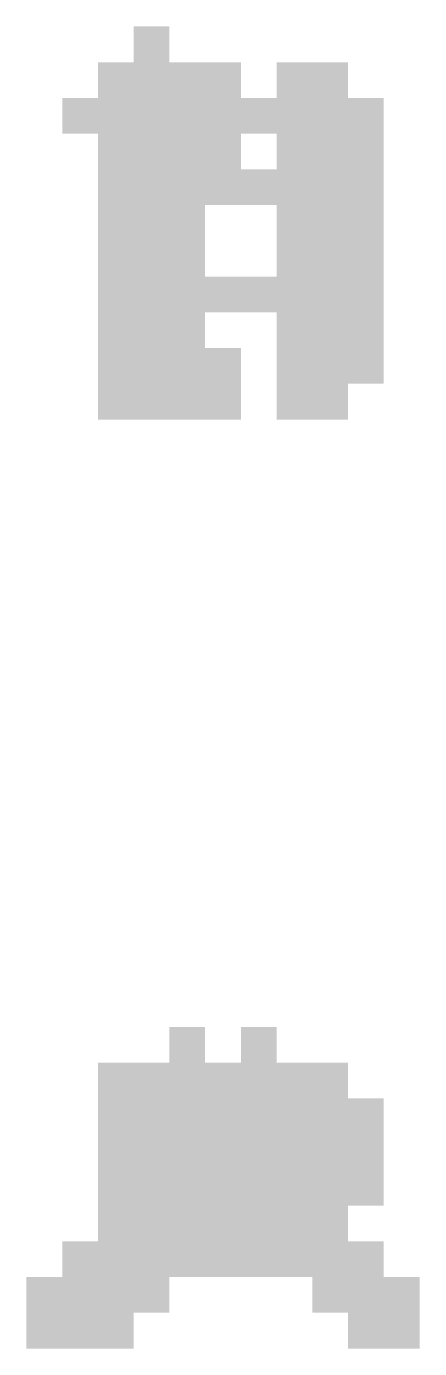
# Model space of a CAD drawing. Header units: metres. Extents: x -0.2 to 72.6, y -0.2 to 14.2.
# Drawn here: x 28.75 to 30.95, y -0.2 to 7.2 of the extents above; entities that cross this region are included whole.
import ezdxf

# ---------------------------------------------------------------- set-up
doc = ezdxf.new("R2010")
doc.units = ezdxf.units.M

msp = doc.modelspace()

# ---------------------------------------------------------------- hatches: boundary and pattern name
at = {"true_color": 0xff0000}
h = msp.add_hatch(color=7, dxfattribs=at)
h.dxf.hatch_style = 1
h.paths.add_polyline_path([(29.35, 7), (29.55, 7), (29.55, 7.2), (29.35, 7.2)])
h = msp.add_hatch(color=7, dxfattribs=at)
h.dxf.hatch_style = 1
h.paths.add_polyline_path([(29.15, 6.8), (29.35, 6.8), (29.35, 7), (29.15, 7)])
h = msp.add_hatch(color=7, dxfattribs=at)
h.dxf.hatch_style = 1
h.paths.add_polyline_path([(29.35, 6.8), (29.55, 6.8), (29.55, 7), (29.35, 7)])
h = msp.add_hatch(color=7, dxfattribs=at)
h.dxf.hatch_style = 1
h.paths.add_polyline_path([(29.55, 6.8), (29.75, 6.8), (29.75, 7), (29.55, 7)])
h = msp.add_hatch(color=7, dxfattribs=at)
h.dxf.hatch_style = 1
h.paths.add_polyline_path([(29.75, 6.8), (29.95, 6.8), (29.95, 7), (29.75, 7)])
h = msp.add_hatch(color=7, dxfattribs=at)
h.dxf.hatch_style = 1
h.paths.add_polyline_path([(30.15, 6.8), (30.35, 6.8), (30.35, 7), (30.15, 7)])
h = msp.add_hatch(color=7, dxfattribs=at)
h.dxf.hatch_style = 1
h.paths.add_polyline_path([(30.35, 6.8), (30.55, 6.8), (30.55, 7), (30.35, 7)])
h = msp.add_hatch(color=7, dxfattribs=at)
h.dxf.hatch_style = 1
h.paths.add_polyline_path([(28.95, 6.6), (29.15, 6.6), (29.15, 6.8), (28.95, 6.8)])
h = msp.add_hatch(color=7, dxfattribs=at)
h.dxf.hatch_style = 1
h.paths.add_polyline_path([(29.15, 6.6), (29.35, 6.6), (29.35, 6.8), (29.15, 6.8)])
h = msp.add_hatch(color=7, dxfattribs=at)
h.dxf.hatch_style = 1
h.paths.add_polyline_path([(29.35, 6.6), (29.55, 6.6), (29.55, 6.8), (29.35, 6.8)])
h = msp.add_hatch(color=7, dxfattribs=at)
h.dxf.hatch_style = 1
h.paths.add_polyline_path([(29.55, 6.6), (29.75, 6.6), (29.75, 6.8), (29.55, 6.8)])
h = msp.add_hatch(color=7, dxfattribs=at)
h.dxf.hatch_style = 1
h.paths.add_polyline_path([(29.75, 6.6), (29.95, 6.6), (29.95, 6.8), (29.75, 6.8)])
h = msp.add_hatch(color=7, dxfattribs=at)
h.dxf.hatch_style = 1
h.paths.add_polyline_path([(29.95, 6.6), (30.15, 6.6), (30.15, 6.8), (29.95, 6.8)])
h = msp.add_hatch(color=7, dxfattribs=at)
h.dxf.hatch_style = 1
h.paths.add_polyline_path([(30.15, 6.6), (30.35, 6.6), (30.35, 6.8), (30.15, 6.8)])
h = msp.add_hatch(color=7, dxfattribs=at)
h.dxf.hatch_style = 1
h.paths.add_polyline_path([(30.35, 6.6), (30.55, 6.6), (30.55, 6.8), (30.35, 6.8)])
h = msp.add_hatch(color=7, dxfattribs=at)
h.dxf.hatch_style = 1
h.paths.add_polyline_path([(30.55, 6.6), (30.75, 6.6), (30.75, 6.8), (30.55, 6.8)])
h = msp.add_hatch(color=7, dxfattribs=at)
h.dxf.hatch_style = 1
h.paths.add_polyline_path([(29.15, 6.4), (29.35, 6.4), (29.35, 6.6), (29.15, 6.6)])
at = {"true_color": 0x00ff00}
h = msp.add_hatch(color=7, dxfattribs=at)
h.dxf.hatch_style = 1
h.paths.add_polyline_path([(29.35, 6.4), (29.55, 6.4), (29.55, 6.6), (29.35, 6.6)])
h = msp.add_hatch(color=7, dxfattribs=at)
h.dxf.hatch_style = 1
h.paths.add_polyline_path([(29.55, 6.4), (29.75, 6.4), (29.75, 6.6), (29.55, 6.6)])
at = {"true_color": 0xff0000}
h = msp.add_hatch(color=7, dxfattribs=at)
h.dxf.hatch_style = 1
h.paths.add_polyline_path([(29.75, 6.4), (29.95, 6.4), (29.95, 6.6), (29.75, 6.6)])
at = {"true_color": 0x00ff00}
h = msp.add_hatch(color=7, dxfattribs=at)
h.dxf.hatch_style = 1
h.paths.add_polyline_path([(30.15, 6.4), (30.35, 6.4), (30.35, 6.6), (30.15, 6.6)])
h = msp.add_hatch(color=7, dxfattribs=at)
h.dxf.hatch_style = 1
h.paths.add_polyline_path([(30.35, 6.4), (30.55, 6.4), (30.55, 6.6), (30.35, 6.6)])
at = {"true_color": 0xff0000}
h = msp.add_hatch(color=7, dxfattribs=at)
h.dxf.hatch_style = 1
h.paths.add_polyline_path([(30.55, 6.4), (30.75, 6.4), (30.75, 6.6), (30.55, 6.6)])
h = msp.add_hatch(color=7, dxfattribs=at)
h.dxf.hatch_style = 1
h.paths.add_polyline_path([(29.15, 6.2), (29.35, 6.2), (29.35, 6.4), (29.15, 6.4)])
at = {"true_color": 0x00ff00}
h = msp.add_hatch(color=7, dxfattribs=at)
h.dxf.hatch_style = 1
h.paths.add_polyline_path([(29.35, 6.2), (29.55, 6.2), (29.55, 6.4), (29.35, 6.4)])
at = {"true_color": 0x0000ff}
h = msp.add_hatch(color=7, dxfattribs=at)
h.dxf.hatch_style = 1
h.paths.add_polyline_path([(29.55, 6.2), (29.75, 6.2), (29.75, 6.4), (29.55, 6.4)])
at = {"true_color": 0xff0000}
h = msp.add_hatch(color=7, dxfattribs=at)
h.dxf.hatch_style = 1
h.paths.add_polyline_path([(29.75, 6.2), (29.95, 6.2), (29.95, 6.4), (29.75, 6.4)])
h = msp.add_hatch(color=7, dxfattribs=at)
h.dxf.hatch_style = 1
h.paths.add_polyline_path([(29.95, 6.2), (30.15, 6.2), (30.15, 6.4), (29.95, 6.4)])
at = {"true_color": 0x00ff00}
h = msp.add_hatch(color=7, dxfattribs=at)
h.dxf.hatch_style = 1
h.paths.add_polyline_path([(30.15, 6.2), (30.35, 6.2), (30.35, 6.4), (30.15, 6.4)])
at = {"true_color": 0xff0000}
h = msp.add_hatch(color=7, dxfattribs=at)
h.dxf.hatch_style = 1
h.paths.add_polyline_path([(30.35, 6.2), (30.55, 6.2), (30.55, 6.4), (30.35, 6.4)])
h = msp.add_hatch(color=7, dxfattribs=at)
h.dxf.hatch_style = 1
h.paths.add_polyline_path([(30.55, 6.2), (30.75, 6.2), (30.75, 6.4), (30.55, 6.4)])
h = msp.add_hatch(color=7, dxfattribs=at)
h.dxf.hatch_style = 1
h.paths.add_polyline_path([(29.15, 6), (29.35, 6), (29.35, 6.2), (29.15, 6.2)])
h = msp.add_hatch(color=7, dxfattribs=at)
h.dxf.hatch_style = 1
h.paths.add_polyline_path([(29.35, 6), (29.55, 6), (29.55, 6.2), (29.35, 6.2)])
h = msp.add_hatch(color=7, dxfattribs=at)
h.dxf.hatch_style = 1
h.paths.add_polyline_path([(29.55, 6), (29.75, 6), (29.75, 6.2), (29.55, 6.2)])
h = msp.add_hatch(color=7, dxfattribs=at)
h.dxf.hatch_style = 1
h.paths.add_polyline_path([(30.15, 6), (30.35, 6), (30.35, 6.2), (30.15, 6.2)])
h = msp.add_hatch(color=7, dxfattribs=at)
h.dxf.hatch_style = 1
h.paths.add_polyline_path([(30.35, 6), (30.55, 6), (30.55, 6.2), (30.35, 6.2)])
h = msp.add_hatch(color=7, dxfattribs=at)
h.dxf.hatch_style = 1
h.paths.add_polyline_path([(30.55, 6), (30.75, 6), (30.75, 6.2), (30.55, 6.2)])
h = msp.add_hatch(color=7, dxfattribs=at)
h.dxf.hatch_style = 1
h.paths.add_polyline_path([(29.15, 5.8), (29.35, 5.8), (29.35, 6), (29.15, 6)])
h = msp.add_hatch(color=7, dxfattribs=at)
h.dxf.hatch_style = 1
h.paths.add_polyline_path([(29.35, 5.8), (29.55, 5.8), (29.55, 6), (29.35, 6)])
h = msp.add_hatch(color=7, dxfattribs=at)
h.dxf.hatch_style = 1
h.paths.add_polyline_path([(29.55, 5.8), (29.75, 5.8), (29.75, 6), (29.55, 6)])
h = msp.add_hatch(color=7, dxfattribs=at)
h.dxf.hatch_style = 1
h.paths.add_polyline_path([(30.15, 5.8), (30.35, 5.8), (30.35, 6), (30.15, 6)])
h = msp.add_hatch(color=7, dxfattribs=at)
h.dxf.hatch_style = 1
h.paths.add_polyline_path([(30.35, 5.8), (30.55, 5.8), (30.55, 6), (30.35, 6)])
h = msp.add_hatch(color=7, dxfattribs=at)
h.dxf.hatch_style = 1
h.paths.add_polyline_path([(30.55, 5.8), (30.75, 5.8), (30.75, 6), (30.55, 6)])
h = msp.add_hatch(color=7, dxfattribs=at)
h.dxf.hatch_style = 1
h.paths.add_polyline_path([(29.15, 5.6), (29.35, 5.6), (29.35, 5.8), (29.15, 5.8)])
at = {"true_color": 0x00ff00}
h = msp.add_hatch(color=7, dxfattribs=at)
h.dxf.hatch_style = 1
h.paths.add_polyline_path([(29.35, 5.6), (29.55, 5.6), (29.55, 5.8), (29.35, 5.8)])
h = msp.add_hatch(color=7, dxfattribs=at)
h.dxf.hatch_style = 1
h.paths.add_polyline_path([(29.55, 5.6), (29.75, 5.6), (29.75, 5.8), (29.55, 5.8)])
at = {"true_color": 0xff0000}
h = msp.add_hatch(color=7, dxfattribs=at)
h.dxf.hatch_style = 1
h.paths.add_polyline_path([(29.75, 5.6), (29.95, 5.6), (29.95, 5.8), (29.75, 5.8)])
h = msp.add_hatch(color=7, dxfattribs=at)
h.dxf.hatch_style = 1
h.paths.add_polyline_path([(29.95, 5.6), (30.15, 5.6), (30.15, 5.8), (29.95, 5.8)])
at = {"true_color": 0x00ff00}
h = msp.add_hatch(color=7, dxfattribs=at)
h.dxf.hatch_style = 1
h.paths.add_polyline_path([(30.15, 5.6), (30.35, 5.6), (30.35, 5.8), (30.15, 5.8)])
at = {"true_color": 0xff0000}
h = msp.add_hatch(color=7, dxfattribs=at)
h.dxf.hatch_style = 1
h.paths.add_polyline_path([(30.35, 5.6), (30.55, 5.6), (30.55, 5.8), (30.35, 5.8)])
h = msp.add_hatch(color=7, dxfattribs=at)
h.dxf.hatch_style = 1
h.paths.add_polyline_path([(30.55, 5.6), (30.75, 5.6), (30.75, 5.8), (30.55, 5.8)])
h = msp.add_hatch(color=7, dxfattribs=at)
h.dxf.hatch_style = 1
h.paths.add_polyline_path([(29.15, 5.4), (29.35, 5.4), (29.35, 5.6), (29.15, 5.6)])
at = {"true_color": 0x00ff00}
h = msp.add_hatch(color=7, dxfattribs=at)
h.dxf.hatch_style = 1
h.paths.add_polyline_path([(29.35, 5.4), (29.55, 5.4), (29.55, 5.6), (29.35, 5.6)])
h = msp.add_hatch(color=7, dxfattribs=at)
h.dxf.hatch_style = 1
h.paths.add_polyline_path([(29.55, 5.4), (29.75, 5.4), (29.75, 5.6), (29.55, 5.6)])
at = {"true_color": 0xff0000}
h = msp.add_hatch(color=7, dxfattribs=at)
h.dxf.hatch_style = 1
h.paths.add_polyline_path([(30.15, 5.4), (30.35, 5.4), (30.35, 5.6), (30.15, 5.6)])
at = {"true_color": 0x00ff00}
h = msp.add_hatch(color=7, dxfattribs=at)
h.dxf.hatch_style = 1
h.paths.add_polyline_path([(30.35, 5.4), (30.55, 5.4), (30.55, 5.6), (30.35, 5.6)])
at = {"true_color": 0xff0000}
h = msp.add_hatch(color=7, dxfattribs=at)
h.dxf.hatch_style = 1
h.paths.add_polyline_path([(30.55, 5.4), (30.75, 5.4), (30.75, 5.6), (30.55, 5.6)])
h = msp.add_hatch(color=7, dxfattribs=at)
h.dxf.hatch_style = 1
h.paths.add_polyline_path([(29.15, 5.2), (29.35, 5.2), (29.35, 5.4), (29.15, 5.4)])
h = msp.add_hatch(color=7, dxfattribs=at)
h.dxf.hatch_style = 1
h.paths.add_polyline_path([(29.35, 5.2), (29.55, 5.2), (29.55, 5.4), (29.35, 5.4)])
h = msp.add_hatch(color=7, dxfattribs=at)
h.dxf.hatch_style = 1
h.paths.add_polyline_path([(29.55, 5.2), (29.75, 5.2), (29.75, 5.4), (29.55, 5.4)])
h = msp.add_hatch(color=7, dxfattribs=at)
h.dxf.hatch_style = 1
h.paths.add_polyline_path([(29.75, 5.2), (29.95, 5.2), (29.95, 5.4), (29.75, 5.4)])
h = msp.add_hatch(color=7, dxfattribs=at)
h.dxf.hatch_style = 1
h.paths.add_polyline_path([(30.15, 5.2), (30.35, 5.2), (30.35, 5.4), (30.15, 5.4)])
h = msp.add_hatch(color=7, dxfattribs=at)
h.dxf.hatch_style = 1
h.paths.add_polyline_path([(30.35, 5.2), (30.55, 5.2), (30.55, 5.4), (30.35, 5.4)])
h = msp.add_hatch(color=7, dxfattribs=at)
h.dxf.hatch_style = 1
h.paths.add_polyline_path([(30.55, 5.2), (30.75, 5.2), (30.75, 5.4), (30.55, 5.4)])
h = msp.add_hatch(color=7, dxfattribs=at)
h.dxf.hatch_style = 1
h.paths.add_polyline_path([(29.15, 5), (29.35, 5), (29.35, 5.2), (29.15, 5.2)])
h = msp.add_hatch(color=7, dxfattribs=at)
h.dxf.hatch_style = 1
h.paths.add_polyline_path([(29.35, 5), (29.55, 5), (29.55, 5.2), (29.35, 5.2)])
h = msp.add_hatch(color=7, dxfattribs=at)
h.dxf.hatch_style = 1
h.paths.add_polyline_path([(29.55, 5), (29.75, 5), (29.75, 5.2), (29.55, 5.2)])
h = msp.add_hatch(color=7, dxfattribs=at)
h.dxf.hatch_style = 1
h.paths.add_polyline_path([(29.75, 5), (29.95, 5), (29.95, 5.2), (29.75, 5.2)])
h = msp.add_hatch(color=7, dxfattribs=at)
h.dxf.hatch_style = 1
h.paths.add_polyline_path([(30.15, 5), (30.35, 5), (30.35, 5.2), (30.15, 5.2)])
h = msp.add_hatch(color=7, dxfattribs=at)
h.dxf.hatch_style = 1
h.paths.add_polyline_path([(30.35, 5), (30.55, 5), (30.55, 5.2), (30.35, 5.2)])
h = msp.add_hatch(color=7, dxfattribs=at)
h.dxf.hatch_style = 1
h.paths.add_polyline_path([(29.55, 1.4), (29.75, 1.4), (29.75, 1.6), (29.55, 1.6)])
h = msp.add_hatch(color=7, dxfattribs=at)
h.dxf.hatch_style = 1
h.paths.add_polyline_path([(29.95, 1.4), (30.15, 1.4), (30.15, 1.6), (29.95, 1.6)])
h = msp.add_hatch(color=7, dxfattribs=at)
h.dxf.hatch_style = 1
h.paths.add_polyline_path([(29.15, 1.2), (29.35, 1.2), (29.35, 1.4), (29.15, 1.4)])
h = msp.add_hatch(color=7, dxfattribs=at)
h.dxf.hatch_style = 1
h.paths.add_polyline_path([(29.35, 1.2), (29.55, 1.2), (29.55, 1.4), (29.35, 1.4)])
h = msp.add_hatch(color=7, dxfattribs=at)
h.dxf.hatch_style = 1
h.paths.add_polyline_path([(29.55, 1.2), (29.75, 1.2), (29.75, 1.4), (29.55, 1.4)])
h = msp.add_hatch(color=7, dxfattribs=at)
h.dxf.hatch_style = 1
h.paths.add_polyline_path([(29.75, 1.2), (29.95, 1.2), (29.95, 1.4), (29.75, 1.4)])
h = msp.add_hatch(color=7, dxfattribs=at)
h.dxf.hatch_style = 1
h.paths.add_polyline_path([(29.95, 1.2), (30.15, 1.2), (30.15, 1.4), (29.95, 1.4)])
h = msp.add_hatch(color=7, dxfattribs=at)
h.dxf.hatch_style = 1
h.paths.add_polyline_path([(30.15, 1.2), (30.35, 1.2), (30.35, 1.4), (30.15, 1.4)])
h = msp.add_hatch(color=7, dxfattribs=at)
h.dxf.hatch_style = 1
h.paths.add_polyline_path([(30.35, 1.2), (30.55, 1.2), (30.55, 1.4), (30.35, 1.4)])
h = msp.add_hatch(color=7, dxfattribs=at)
h.dxf.hatch_style = 1
h.paths.add_polyline_path([(29.15, 1), (29.35, 1), (29.35, 1.2), (29.15, 1.2)])
h = msp.add_hatch(color=7, dxfattribs=at)
h.dxf.hatch_style = 1
h.paths.add_polyline_path([(29.35, 1), (29.55, 1), (29.55, 1.2), (29.35, 1.2)])
h = msp.add_hatch(color=7, dxfattribs=at)
h.dxf.hatch_style = 1
h.paths.add_polyline_path([(29.55, 1), (29.75, 1), (29.75, 1.2), (29.55, 1.2)])
h = msp.add_hatch(color=7, dxfattribs=at)
h.dxf.hatch_style = 1
h.paths.add_polyline_path([(29.75, 1), (29.95, 1), (29.95, 1.2), (29.75, 1.2)])
h = msp.add_hatch(color=7, dxfattribs=at)
h.dxf.hatch_style = 1
h.paths.add_polyline_path([(29.95, 1), (30.15, 1), (30.15, 1.2), (29.95, 1.2)])
h = msp.add_hatch(color=7, dxfattribs=at)
h.dxf.hatch_style = 1
h.paths.add_polyline_path([(30.15, 1), (30.35, 1), (30.35, 1.2), (30.15, 1.2)])
h = msp.add_hatch(color=7, dxfattribs=at)
h.dxf.hatch_style = 1
h.paths.add_polyline_path([(30.35, 1), (30.55, 1), (30.55, 1.2), (30.35, 1.2)])
h = msp.add_hatch(color=7, dxfattribs=at)
h.dxf.hatch_style = 1
h.paths.add_polyline_path([(30.55, 1), (30.75, 1), (30.75, 1.2), (30.55, 1.2)])
h = msp.add_hatch(color=7, dxfattribs=at)
h.dxf.hatch_style = 1
h.paths.add_polyline_path([(29.15, 0.8), (29.35, 0.8), (29.35, 1), (29.15, 1)])
h = msp.add_hatch(color=7, dxfattribs=at)
h.dxf.hatch_style = 1
h.paths.add_polyline_path([(29.35, 0.8), (29.55, 0.8), (29.55, 1), (29.35, 1)])
at = {"true_color": 0x00ff00}
h = msp.add_hatch(color=7, dxfattribs=at)
h.dxf.hatch_style = 1
h.paths.add_polyline_path([(29.55, 0.8), (29.75, 0.8), (29.75, 1), (29.55, 1)])
at = {"true_color": 0xff0000}
h = msp.add_hatch(color=7, dxfattribs=at)
h.dxf.hatch_style = 1
h.paths.add_polyline_path([(29.75, 0.8), (29.95, 0.8), (29.95, 1), (29.75, 1)])
h = msp.add_hatch(color=7, dxfattribs=at)
h.dxf.hatch_style = 1
h.paths.add_polyline_path([(29.95, 0.8), (30.15, 0.8), (30.15, 1), (29.95, 1)])
h = msp.add_hatch(color=7, dxfattribs=at)
h.dxf.hatch_style = 1
h.paths.add_polyline_path([(30.15, 0.8), (30.35, 0.8), (30.35, 1), (30.15, 1)])
h = msp.add_hatch(color=7, dxfattribs=at)
h.dxf.hatch_style = 1
h.paths.add_polyline_path([(30.35, 0.8), (30.55, 0.8), (30.55, 1), (30.35, 1)])
h = msp.add_hatch(color=7, dxfattribs=at)
h.dxf.hatch_style = 1
h.paths.add_polyline_path([(30.55, 0.8), (30.75, 0.8), (30.75, 1), (30.55, 1)])
h = msp.add_hatch(color=7, dxfattribs=at)
h.dxf.hatch_style = 1
h.paths.add_polyline_path([(29.15, 0.6), (29.35, 0.6), (29.35, 0.8), (29.15, 0.8)])
at = {"true_color": 0x00ff00}
h = msp.add_hatch(color=7, dxfattribs=at)
h.dxf.hatch_style = 1
h.paths.add_polyline_path([(29.35, 0.6), (29.55, 0.6), (29.55, 0.8), (29.35, 0.8)])
h = msp.add_hatch(color=7, dxfattribs=at)
h.dxf.hatch_style = 1
h.paths.add_polyline_path([(29.55, 0.6), (29.75, 0.6), (29.75, 0.8), (29.55, 0.8)])
at = {"true_color": 0xff0000}
h = msp.add_hatch(color=7, dxfattribs=at)
h.dxf.hatch_style = 1
h.paths.add_polyline_path([(29.75, 0.6), (29.95, 0.6), (29.95, 0.8), (29.75, 0.8)])
h = msp.add_hatch(color=7, dxfattribs=at)
h.dxf.hatch_style = 1
h.paths.add_polyline_path([(29.95, 0.6), (30.15, 0.6), (30.15, 0.8), (29.95, 0.8)])
at = {"true_color": 0x00ff00}
h = msp.add_hatch(color=7, dxfattribs=at)
h.dxf.hatch_style = 1
h.paths.add_polyline_path([(30.15, 0.6), (30.35, 0.6), (30.35, 0.8), (30.15, 0.8)])
h = msp.add_hatch(color=7, dxfattribs=at)
h.dxf.hatch_style = 1
h.paths.add_polyline_path([(30.35, 0.6), (30.55, 0.6), (30.55, 0.8), (30.35, 0.8)])
at = {"true_color": 0xff0000}
h = msp.add_hatch(color=7, dxfattribs=at)
h.dxf.hatch_style = 1
h.paths.add_polyline_path([(30.55, 0.6), (30.75, 0.6), (30.75, 0.8), (30.55, 0.8)])
h = msp.add_hatch(color=7, dxfattribs=at)
h.dxf.hatch_style = 1
h.paths.add_polyline_path([(29.15, 0.4), (29.35, 0.4), (29.35, 0.6), (29.15, 0.6)])
at = {"true_color": 0xffff00}
h = msp.add_hatch(color=7, dxfattribs=at)
h.dxf.hatch_style = 1
h.paths.add_polyline_path([(29.35, 0.4), (29.55, 0.4), (29.55, 0.6), (29.35, 0.6)])
h = msp.add_hatch(color=7, dxfattribs=at)
h.dxf.hatch_style = 1
h.paths.add_polyline_path([(29.55, 0.4), (29.75, 0.4), (29.75, 0.6), (29.55, 0.6)])
at = {"true_color": 0xff0000}
h = msp.add_hatch(color=7, dxfattribs=at)
h.dxf.hatch_style = 1
h.paths.add_polyline_path([(29.75, 0.4), (29.95, 0.4), (29.95, 0.6), (29.75, 0.6)])
h = msp.add_hatch(color=7, dxfattribs=at)
h.dxf.hatch_style = 1
h.paths.add_polyline_path([(29.95, 0.4), (30.15, 0.4), (30.15, 0.6), (29.95, 0.6)])
at = {"true_color": 0xffff00}
h = msp.add_hatch(color=7, dxfattribs=at)
h.dxf.hatch_style = 1
h.paths.add_polyline_path([(30.15, 0.4), (30.35, 0.4), (30.35, 0.6), (30.15, 0.6)])
at = {"true_color": 0x0000ff}
h = msp.add_hatch(color=7, dxfattribs=at)
h.dxf.hatch_style = 1
h.paths.add_polyline_path([(30.35, 0.4), (30.55, 0.4), (30.55, 0.6), (30.35, 0.6)])
at = {"true_color": 0xff0000}
h = msp.add_hatch(color=7, dxfattribs=at)
h.dxf.hatch_style = 1
h.paths.add_polyline_path([(28.95, 0.2), (29.15, 0.2), (29.15, 0.4), (28.95, 0.4)])
h = msp.add_hatch(color=7, dxfattribs=at)
h.dxf.hatch_style = 1
h.paths.add_polyline_path([(29.15, 0.2), (29.35, 0.2), (29.35, 0.4), (29.15, 0.4)])
at = {"true_color": 0xffff00}
h = msp.add_hatch(color=7, dxfattribs=at)
h.dxf.hatch_style = 1
h.paths.add_polyline_path([(29.35, 0.2), (29.55, 0.2), (29.55, 0.4), (29.35, 0.4)])
h = msp.add_hatch(color=7, dxfattribs=at)
h.dxf.hatch_style = 1
h.paths.add_polyline_path([(29.55, 0.2), (29.75, 0.2), (29.75, 0.4), (29.55, 0.4)])
at = {"true_color": 0x00ff00}
h = msp.add_hatch(color=7, dxfattribs=at)
h.dxf.hatch_style = 1
h.paths.add_polyline_path([(29.75, 0.2), (29.95, 0.2), (29.95, 0.4), (29.75, 0.4)])
h = msp.add_hatch(color=7, dxfattribs=at)
h.dxf.hatch_style = 1
h.paths.add_polyline_path([(29.95, 0.2), (30.15, 0.2), (30.15, 0.4), (29.95, 0.4)])
at = {"true_color": 0xffff00}
h = msp.add_hatch(color=7, dxfattribs=at)
h.dxf.hatch_style = 1
h.paths.add_polyline_path([(30.15, 0.2), (30.35, 0.2), (30.35, 0.4), (30.15, 0.4)])
at = {"true_color": 0x00ff00}
h = msp.add_hatch(color=7, dxfattribs=at)
h.dxf.hatch_style = 1
h.paths.add_polyline_path([(30.35, 0.2), (30.55, 0.2), (30.55, 0.4), (30.35, 0.4)])
at = {"true_color": 0xff0000}
h = msp.add_hatch(color=7, dxfattribs=at)
h.dxf.hatch_style = 1
h.paths.add_polyline_path([(30.55, 0.2), (30.75, 0.2), (30.75, 0.4), (30.55, 0.4)])
h = msp.add_hatch(color=7, dxfattribs=at)
h.dxf.hatch_style = 1
h.paths.add_polyline_path([(28.75, 0), (28.95, 0), (28.95, 0.2), (28.75, 0.2)])
h = msp.add_hatch(color=7, dxfattribs=at)
h.dxf.hatch_style = 1
h.paths.add_polyline_path([(28.95, 0), (29.15, 0), (29.15, 0.2), (28.95, 0.2)])
h = msp.add_hatch(color=7, dxfattribs=at)
h.dxf.hatch_style = 1
h.paths.add_polyline_path([(29.15, 0), (29.35, 0), (29.35, 0.2), (29.15, 0.2)])
h = msp.add_hatch(color=7, dxfattribs=at)
h.dxf.hatch_style = 1
h.paths.add_polyline_path([(29.35, 0), (29.55, 0), (29.55, 0.2), (29.35, 0.2)])
h = msp.add_hatch(color=7, dxfattribs=at)
h.dxf.hatch_style = 1
h.paths.add_polyline_path([(30.35, 0), (30.55, 0), (30.55, 0.2), (30.35, 0.2)])
h = msp.add_hatch(color=7, dxfattribs=at)
h.dxf.hatch_style = 1
h.paths.add_polyline_path([(30.55, 0), (30.75, 0), (30.75, 0.2), (30.55, 0.2)])
h = msp.add_hatch(color=7, dxfattribs=at)
h.dxf.hatch_style = 1
h.paths.add_polyline_path([(30.75, 0), (30.95, 0), (30.95, 0.2), (30.75, 0.2)])
h = msp.add_hatch(color=7, dxfattribs=at)
h.dxf.hatch_style = 1
h.paths.add_polyline_path([(28.75, -0.2), (28.95, -0.2), (28.95, 0), (28.75, 0)])
h = msp.add_hatch(color=7, dxfattribs=at)
h.dxf.hatch_style = 1
h.paths.add_polyline_path([(28.95, -0.2), (29.15, -0.2), (29.15, 0), (28.95, 0)])
h = msp.add_hatch(color=7, dxfattribs=at)
h.dxf.hatch_style = 1
h.paths.add_polyline_path([(29.15, -0.2), (29.35, -0.2), (29.35, 0), (29.15, 0)])
h = msp.add_hatch(color=7, dxfattribs=at)
h.dxf.hatch_style = 1
h.paths.add_polyline_path([(30.55, -0.2), (30.75, -0.2), (30.75, 0), (30.55, 0)])
h = msp.add_hatch(color=7, dxfattribs=at)
h.dxf.hatch_style = 1
h.paths.add_polyline_path([(30.75, -0.2), (30.95, -0.2), (30.95, 0), (30.75, 0)])

doc.saveas('drawing.dxf')
